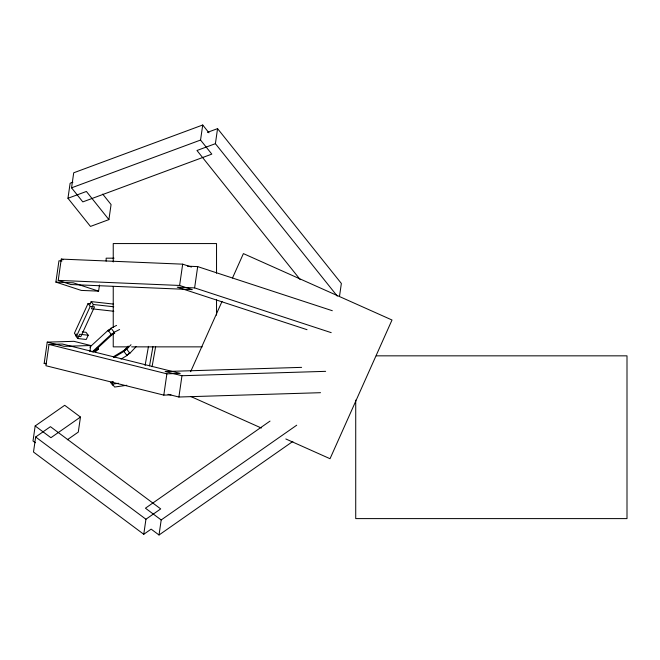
<?xml version="1.0" encoding="UTF-8"?>
<svg xmlns="http://www.w3.org/2000/svg" width="660" height="660" viewBox="0 0 660 660"><rect width="100%" height="100%" fill="white"/><g stroke="black" fill="none" stroke-linecap="round" stroke-linejoin="round"><path stroke-width="0.99" d="M67.32 439.766L78.293 432.094L80.462 417.054L64.705 405.298L35.17 425.956L33 440.995L35.359 442.761M46.159 363.916L44.17 363.421L47.239 342.136L73.92 341.319L90.758 345.518L89.884 351.607M99.47 285.054L98.596 291.134L81.254 290.408L55.885 282.101L58.954 260.807L62.015 260.939M102.704 194.106L111.07 204.559L108.9 219.607L90.469 226.429L67.963 198.28L70.125 183.241L72.897 182.209M143.764 534.286L145.934 519.238L160.702 508.909L50.432 426.665L35.656 436.994L33.495 452.034L143.764 534.286L151.148 529.122L159.027 534.996L292.867 441.416M48.989 344.438L166.881 373.832L180.221 373.42L62.329 344.033L48.989 344.438L45.928 365.731L163.812 395.117L170.998 394.903M58.22 280.385L179.611 285.458L192.291 289.616L70.9 284.534L58.22 280.385L61.281 259.091L182.68 264.165L191.458 267.044M202.719 125.004L200.557 140.052L211.81 154.126L82.805 201.902L71.552 187.828L73.714 172.788L202.719 125.004L208.972 132.825M163.812 395.117L166.881 373.832M179.611 285.458L182.68 264.165M159.027 534.996L161.197 519.948L296.719 425.197M168.003 394.3L178.901 397.015L181.97 375.73L325.636 371.341M331.204 332.648L194.618 287.9L197.686 266.607L187.489 266.186M337.268 296.084L215.399 143.674L217.561 128.626L207.43 132.388M339.479 296.488L341.36 283.445L217.561 128.626M126.794 385.275L114.634 387.04L112.472 384.145L112.918 381.612M145.084 365.524L148.483 346.335M149.539 365.863L152.938 346.665M152.064 366.745L155.644 346.533M190.633 371.695L222.04 301.405M232.51 277.984L243.4 253.613L392.007 320.009L330.033 458.716L285.829 438.966M88.069 303.493L74.398 333.259L76.56 336.154L80.825 336.633L94.504 306.867L90.238 306.388L88.069 303.493L90.626 303.781M76.329 333.919L75.553 335.618L77.715 338.522L86.246 339.471L88.201 335.214L86.031 332.318L82.244 331.897M90.007 304.153L91.179 301.603L113.611 304.103M76.56 336.154L90.238 306.388M77.715 338.522L79.67 334.265L88.201 335.214M91.179 301.603L93.349 304.499L91.394 308.756L113.825 311.256M128.18 346.087L123.247 351.326L126.786 349.198L131.018 344.71M113.668 357.588L123.931 351.417L126.11 349.107L113.281 356.812M121.011 359.114L126.992 355.517L129.17 353.207M127.025 355.006L129.855 353.298L136.199 346.558M89.768 347.176L108.124 330.297L110.253 329.224M116.564 325.397L111.061 328.185L108.025 330.982L109.857 330.049M92.103 351.953L111.194 334.397L114.031 332.962L93.472 351.871M119.633 329.497L114.13 332.285L111.086 335.082L114.757 333.226M95.469 351.788L98.513 348.991L97.284 347.35M80.462 417.054L50.919 437.704L35.17 425.956M270.022 421.096L145.439 508.2L161.197 519.948M92.837 351.862L98.513 348.991M71.552 187.828L200.557 140.052M67.963 198.28L86.394 191.458L108.9 219.607M215.399 143.674L196.969 150.496L300.234 279.65M113.305 381.967L110.525 382.371L112.695 385.267M112.472 384.145L118.544 383.262M90.758 345.518L64.078 346.335L47.239 342.136M44.17 363.421L46.225 363.363M301.612 367.364L165.132 371.53L181.97 375.73M178.901 397.015L320.512 392.692M114.04 258.175L106.144 258.175L106.144 261.137M128.576 346.863L113.239 346.863L113.239 333.572M131.645 346.863L202.216 346.863M376.274 355.839L627 355.839L627 518.603L355.724 518.603L355.724 400.133M55.885 282.101L73.227 282.818L98.596 291.134M194.618 287.9L177.276 287.174L307.032 329.686M93.349 304.499L113.743 306.776M197.686 266.607L332.318 310.72M61.281 259.091L63.236 259.735M190.831 396.52L261.368 428.035M35.656 436.994L145.934 519.238M111.061 328.185L114.13 332.285M126.786 349.198L129.855 353.298M108.124 330.297L111.194 334.397M123.931 351.417L126.992 355.517M216.538 273.232L216.538 243.565L113.239 243.565L113.239 261.979M216.538 299.822L216.538 315.158M113.239 286.522L113.239 327.434"/></g></svg>
